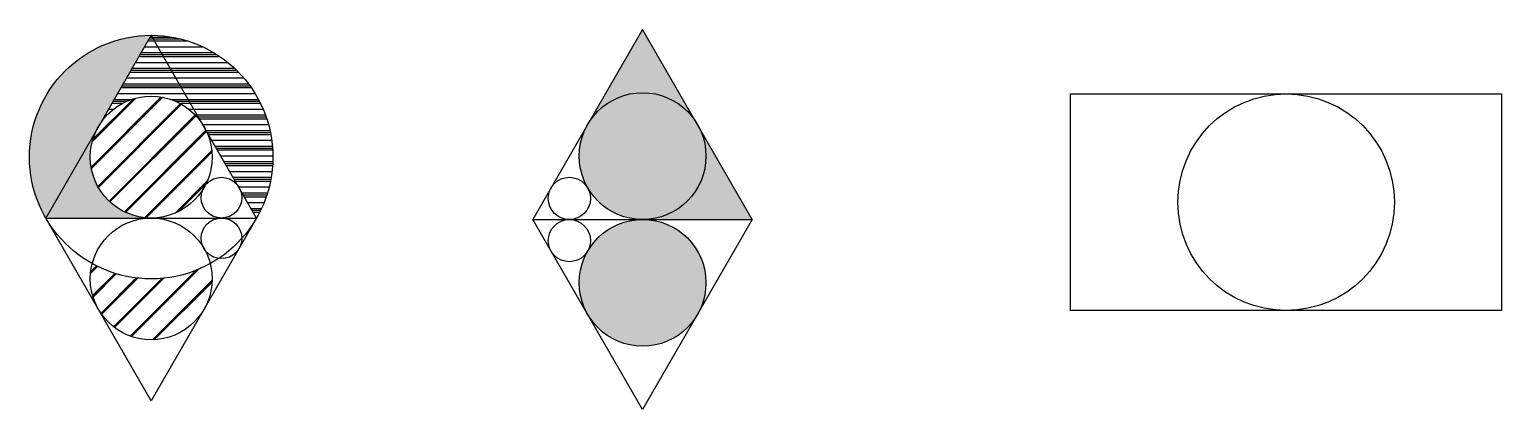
# Model space of a CAD drawing. Header units: millimetres. Extents: x 2401 to 3601, y 1744 to 2054.
import ezdxf

# ---------------------------------------------------------------- set-up
doc = ezdxf.new("R2010")
doc.units = ezdxf.units.MM

msp = doc.modelspace()

# ---------------------------------------------------------------- hatches: boundary and pattern name
h = msp.add_hatch(color=256)
h.set_gradient(color1=(0, 0, 255), color2=(255, 255, 0), name='INVSPHERICAL')
h.paths.add_polyline_path([(2849.1, 1950.8, 1), (2952.4, 1950.8, 1)])
h.paths.add_polyline_path([(2900.8, 2054.1), (2856.1, 1976.6, -0.57735), (2945.5, 1976.6)])
h.paths.add_polyline_path([(2945.5, 1976.6, -0.131652), (2952.4, 1950.8, -0.414214), (2900.8, 1899.1), (2990.2, 1899.1)])
h.paths.add_polyline_path([(2849.1, 1847.5, 1), (2952.4, 1847.5, 1)])
at = {"true_color": 0xf27172}
h = msp.add_hatch(color=11, dxfattribs=at)
h.dxf.hatch_style = 1
h.paths.add_polyline_path([(2500, 2049.3, 0.414214), (2400.7, 1950, 0.131652), (2414, 1900.3)])
h.paths.add_polyline_path([(2450.3, 1950, -0.131652), (2457, 1974.8), (2414, 1900.3), (2500, 1900.3, -0.414214)], flags=17)
at = {"true_color": 0x2776bb}
h = msp.add_hatch(dxfattribs=at)
h.set_pattern_fill('PLASTI', color=152, scale=2)
h.paths.add_polyline_path([(2500, 2049.3), (2457, 1974.8, -0.57735), (2543, 1974.8)])
h.paths.add_polyline_path([(2500, 2049.3), (2543, 1974.8), (2586, 1900.3, 0.131652), (2599.3, 1950, 0.414214)])
at = {"true_color": 0xd19cc7}
h = msp.add_hatch(dxfattribs=at)
h.set_pattern_fill('JIS_RC_15', color=9)
h.paths.add_polyline_path([(2450.3, 1950, 1), (2549.7, 1950, 1)])
h.paths.add_polyline_path([(2549.7, 1850.7, 0.063254), (2548.1, 1863.1, -0.258199), (2451.9, 1863.1, 0.063254), (2450.3, 1850.7, 1)])

# ---------------------------------------------------------------- linework, layer by layer
for points in [[(2990.2, 1899.1), (2900.8, 2054.1), (2811.3, 1899.1)], [(2586, 1900.3), (2500, 2049.3), (2414, 1900.3)], [(3249.9, 2001.5), (3601.4, 2001.5), (3601.4, 1824.9), (3249.9, 1824.9)], [(2586, 1900.3), (2500, 1751.4), (2414, 1900.3)], [(2990.2, 1899.1), (2900.8, 1744.2), (2811.3, 1899.1)]]:
    msp.add_lwpolyline(points, close=True)
for centre, radius in [((2500, 1950), 99.3), ((2500, 1950), 49.7), ((2900.8, 1950.8), 51.7), ((3425.7, 1913.2), 88.3), ((2557.3, 1916.9), 16.6), ((2841.1, 1916.3), 17.2), ((2500, 1850.7), 49.7), ((2557.3, 1883.8), 16.6), ((2841.1, 1881.9), 17.2), ((2900.8, 1847.5), 51.7)]:
    msp.add_circle(centre, radius)

doc.saveas('drawing.dxf')
